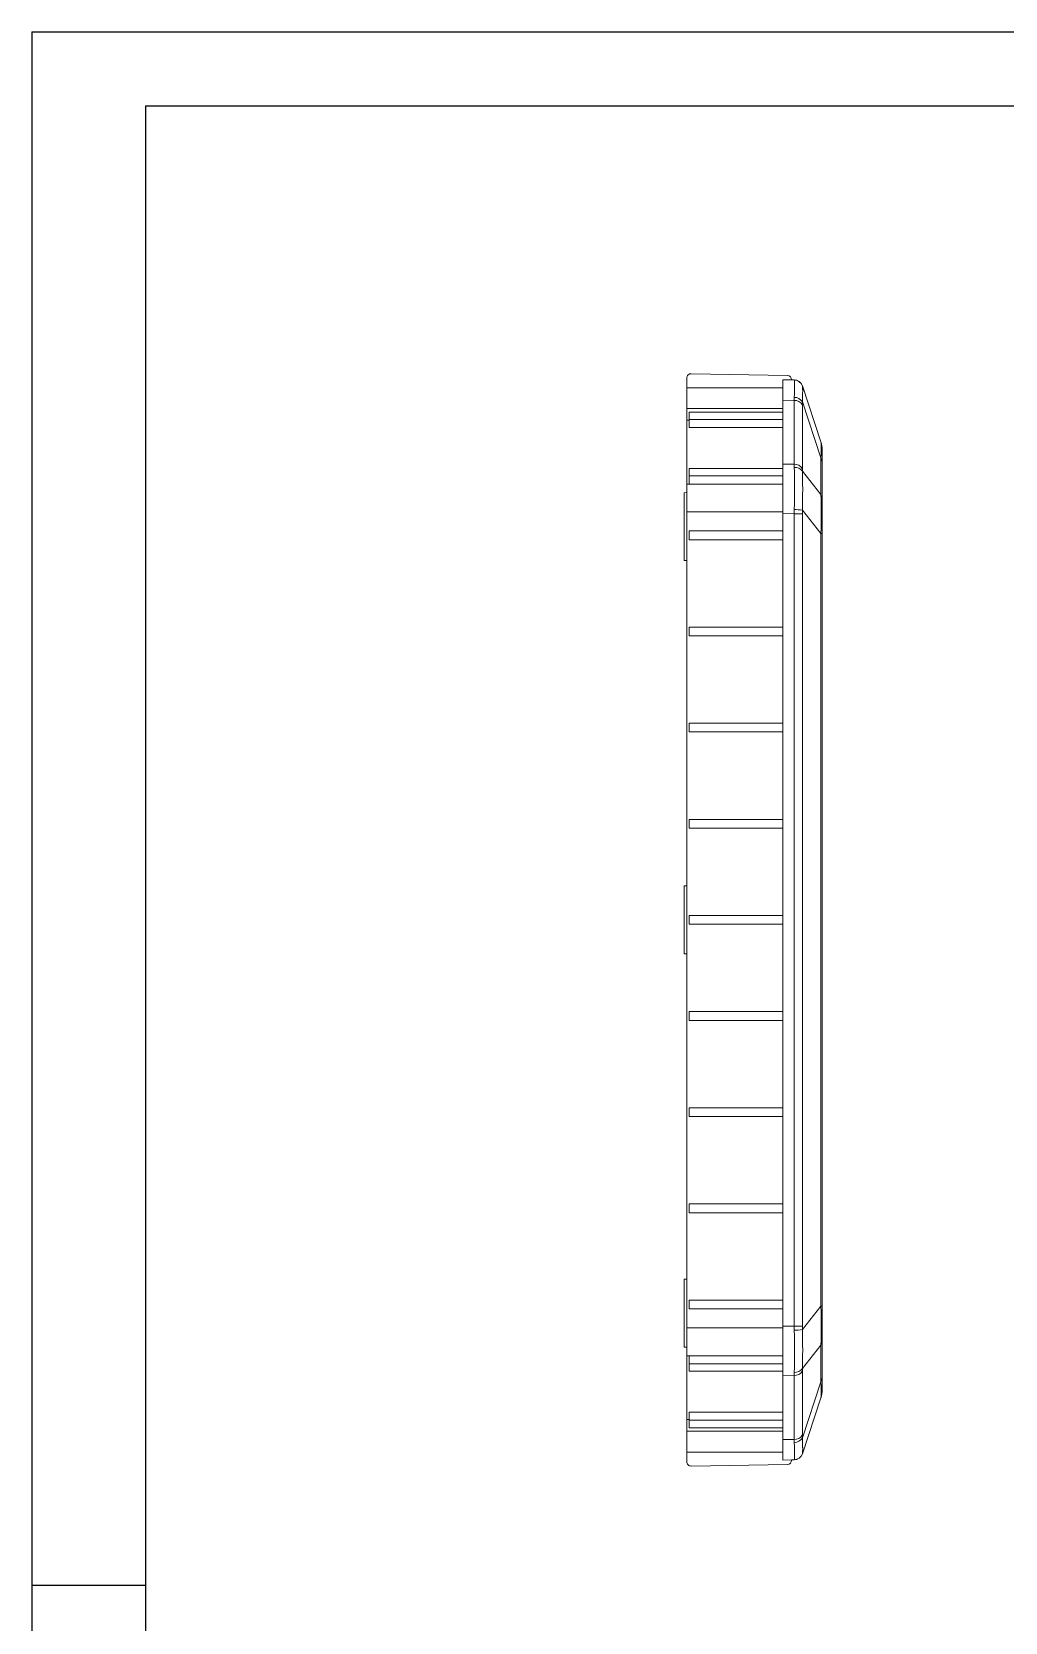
# Model space of a CAD drawing. Header units: inches. Extents: x 1153 to 4140, y 573 to 968.
# Drawn here: x 3016.2 to 3127.5, y 746.5 to 928.5 of the extents above; entities that cross this region are included whole.
import ezdxf

# ---------------------------------------------------------------- set-up
doc = ezdxf.new("R2010")
doc.units = ezdxf.units.IN

msp = doc.modelspace()

# ---------------------------------------------------------------- linework, layer by layer
for p, q in [((3016.166, 928.498), (3519.003, 928.498)), ((3016.166, 928.498), (3016.166, 572.957)), ((3029.178, 920.033), (3510.538, 920.033)), ((3029.178, 920.033), (3029.178, 581.422)), ((3029.178, 750.727), (3016.166, 750.727))]:
    msp.add_line(p, q)
at = {"color": 7, "linetype": 'Continuous', "lineweight": 15}
for p, q in [((3091.045, 888.882), (3091.045, 887.778)), ((3091.554, 889.381), (3102.554, 889.189)), ((3102.045, 888.698), (3103.045, 888.681)), ((3102.045, 888.698), (3102.045, 886.356)), ((3103.045, 888.681), (3103.045, 888.69)), ((3103.337, 888.676), (3103.045, 888.681)), ((3106.393, 881.579), (3104.272, 887.978)), ((3091.045, 887.778), (3102.045, 887.778)), ((3091.045, 885.39), (3091.045, 887.778)), ((3102.045, 886.356), (3103.342, 886.333)), ((3102.045, 879.039), (3102.045, 886.356)), ((3103.342, 886.333), (3103.342, 879.016)), ((3102.045, 885.39), (3091.045, 885.39)), ((3091.345, 884.146), (3091.345, 884.995)), ((3091.345, 884.995), (3102.045, 884.995)), ((3104.267, 878.531), (3104.267, 885.848)), ((3104.271, 886.144), (3106.394, 879.739)), ((3091.045, 884.073), (3091.345, 884.073)), ((3091.045, 876.756), (3091.045, 884.073)), ((3102.045, 884.146), (3091.345, 884.146)), ((3091.345, 883.224), (3091.345, 884.146)), ((3102.045, 883.224), (3091.345, 883.224)), ((3106.507, 881.114), (3106.409, 881.416)), ((3102.045, 879.039), (3102.045, 873.383)), ((3103.342, 879.016), (3102.045, 879.039)), ((3106.394, 879.739), (3106.394, 875.541)), ((3106.545, 874.875), (3106.545, 879.073)), ((3091.345, 877.678), (3091.345, 878.527)), ((3091.345, 878.527), (3102.045, 878.527)), ((3102.045, 877.678), (3091.345, 877.678)), ((3091.345, 877.678), (3091.345, 876.756)), ((3106.394, 875.541), (3104.271, 878.217)), ((3091.045, 875.771), (3090.745, 875.768)), ((3090.745, 868.012), (3090.745, 875.768)), ((3091.045, 876.756), (3091.345, 876.756)), ((3102.045, 876.756), (3091.345, 876.756)), ((3091.045, 873.575), (3102.045, 873.575)), ((3091.045, 780.206), (3091.045, 873.575)), ((3104.272, 873.771), (3106.393, 871.098)), ((3102.045, 873.383), (3102.045, 780.398)), ((3102.045, 873.383), (3103.337, 873.36)), ((3103.337, 873.36), (3103.337, 780.42)), ((3104.268, 873.36), (3103.337, 873.36)), ((3104.268, 873.36), (3104.268, 780.42)), ((3091.345, 870.39), (3091.345, 871.39)), ((3091.345, 871.39), (3102.045, 871.39)), ((3102.045, 870.39), (3091.345, 870.39)), ((3106.393, 871.098), (3106.393, 782.683)), ((3106.393, 871.098), (3106.545, 871.098)), ((3106.545, 782.683), (3106.545, 871.098)), ((3090.745, 868.012), (3091.045, 868.01)), ((3091.345, 859.39), (3091.345, 860.39)), ((3091.345, 860.39), (3102.045, 860.39)), ((3102.045, 859.39), (3091.345, 859.39)), ((3091.345, 848.39), (3091.345, 849.39)), ((3091.345, 849.39), (3102.045, 849.39)), ((3102.045, 848.39), (3091.345, 848.39)), ((3091.345, 837.39), (3091.345, 838.39)), ((3091.345, 838.39), (3102.045, 838.39)), ((3102.045, 837.39), (3091.345, 837.39)), ((3091.045, 830.771), (3090.745, 830.768)), ((3090.745, 823.012), (3090.745, 830.768)), ((3091.345, 826.39), (3091.345, 827.39)), ((3091.345, 827.39), (3102.045, 827.39)), ((3102.045, 826.39), (3091.345, 826.39)), ((3090.745, 823.012), (3091.045, 823.01)), ((3091.345, 815.39), (3091.345, 816.39)), ((3091.345, 816.39), (3102.045, 816.39)), ((3102.045, 815.39), (3091.345, 815.39)), ((3091.345, 804.39), (3091.345, 805.39)), ((3091.345, 805.39), (3102.045, 805.39)), ((3102.045, 804.39), (3091.345, 804.39)), ((3091.345, 793.39), (3091.345, 794.39)), ((3091.345, 794.39), (3102.045, 794.39)), ((3102.045, 793.39), (3091.345, 793.39)), ((3091.045, 785.771), (3090.742, 785.768)), ((3090.745, 785.768), (3090.745, 781.89)), ((3091.345, 782.39), (3091.345, 783.39)), ((3091.345, 783.39), (3102.045, 783.39)), ((3104.272, 780.009), (3106.393, 782.683)), ((3106.393, 782.683), (3106.545, 782.683)), ((3102.045, 782.39), (3091.345, 782.39)), ((3091.045, 780.206), (3102.045, 780.206)), ((3102.045, 780.398), (3103.337, 780.42)), ((3102.045, 780.398), (3102.045, 774.741)), ((3104.268, 780.42), (3103.337, 780.42)), ((3106.545, 774.707), (3106.545, 778.906)), ((3090.742, 778.012), (3091.045, 778.01)), ((3091.045, 777.024), (3091.345, 777.024)), ((3091.045, 769.708), (3091.045, 777.024)), ((3091.345, 777.024), (3102.045, 777.024)), ((3091.345, 777.024), (3091.345, 776.102)), ((3104.271, 775.564), (3106.394, 778.24)), ((3106.394, 778.24), (3106.394, 774.042)), ((3091.345, 775.254), (3091.345, 776.102)), ((3091.345, 776.102), (3102.045, 776.102)), ((3102.045, 775.254), (3091.345, 775.254)), ((3104.267, 767.933), (3104.267, 775.249)), ((3102.045, 774.741), (3103.342, 774.764)), ((3102.045, 767.425), (3102.045, 774.741)), ((3103.342, 774.764), (3103.342, 767.448)), ((3106.394, 774.042), (3104.271, 767.637)), ((3104.272, 765.802), (3106.393, 772.201)), ((3106.409, 772.365), (3106.507, 772.667)), ((3091.045, 769.708), (3091.345, 769.708)), ((3091.345, 770.556), (3102.045, 770.556)), ((3091.345, 769.634), (3091.345, 770.556)), ((3091.045, 768.39), (3102.045, 768.39)), ((3091.045, 766.003), (3091.045, 768.39)), ((3091.345, 768.786), (3091.345, 769.634)), ((3091.345, 769.634), (3102.045, 769.634)), ((3102.045, 768.786), (3091.345, 768.786)), ((3103.342, 767.448), (3102.045, 767.425)), ((3102.045, 767.425), (3102.045, 765.082)), ((3102.045, 766.003), (3091.045, 766.003)), ((3091.045, 766.003), (3091.045, 764.899)), ((3102.554, 764.591), (3091.554, 764.399)), ((3103.045, 765.1), (3102.045, 765.082)), ((3103.045, 765.1), (3103.337, 765.105)), ((3103.045, 765.1), (3103.045, 765.091))]:
    msp.add_line(p, q, dxfattribs=at)
for centre, radius, start, end in [((3091.545, 888.882), 0.5, 89, 180), ((3102.545, 888.69), 0.5, 0, 89), ((3103.319, 887.676), 1, 18.33287, 89), ((3103.325, 887.664), 0.998, 18.36457, 89.04914), ((3103.397, 885.314), 1.02, 31.55134, 93.10169), ((3103.376, 885.648), 1.024, 28.98482, 91.64196), ((3103.545, 880.636), 3, 0, 18.33287), ((3103.397, 877.997), 1.02, 31.55134, 93.10169), ((3104.978, 879.066), 1.567, 0.24546, 25.40444), ((3103.429, 877.639), 1.021, 34.44187, 94.66742), ((3104.978, 874.868), 1.567, 0.24546, 25.40444), ((3103.331, 866.254), 7.576, 82.86409, 89.92167), ((3103.331, 787.527), 7.576, 270.07833, 277.13591), ((3104.978, 778.912), 1.567, 334.59556, 359.75454), ((3103.397, 775.783), 1.02, 266.89831, 328.44866), ((3103.429, 776.141), 1.021, 265.33258, 325.55813), ((3104.978, 774.714), 1.567, 334.59556, 359.75454), ((3103.545, 773.145), 3, 341.66713, 0), ((3103.397, 768.466), 1.02, 266.89831, 328.44866), ((3103.376, 768.133), 1.024, 268.35804, 331.01518), ((3091.545, 764.899), 0.5, 180, 271), ((3102.545, 765.091), 0.5, 271, 0), ((3103.319, 766.105), 1, 271, 341.66713), ((3103.325, 766.117), 0.998, 270.95086, 341.63543)]:
    msp.add_arc(centre, radius, start, end, dxfattribs=at)
for points in [[(3103.342, 888.662), (3103.339, 888.671), (3103.337, 888.676), (3103.337, 888.676)], [(3103.346, 886.671), (3103.378, 887.849), (3103.376, 888.557), (3103.342, 888.662)], [(3103.342, 886.333), (3103.342, 886.449), (3103.343, 886.562), (3103.346, 886.671)], [(3104.271, 886.144), (3104.268, 886.048), (3104.267, 885.95), (3104.267, 885.848)], [(3106.394, 879.739), (3106.421, 880.876), (3106.421, 881.495), (3106.393, 881.579)], [(3106.545, 880.636), (3106.545, 880.636), (3106.545, 880.11), (3106.545, 879.073)], [(3103.342, 873.83), (3103.376, 875.607), (3103.378, 877.323), (3103.346, 878.657)], [(3104.267, 878.531), (3104.267, 878.43), (3104.268, 878.325), (3104.271, 878.217)], [(3106.393, 871.098), (3106.421, 872.792), (3106.421, 874.286), (3106.394, 875.541)], [(3103.337, 873.36), (3103.337, 873.517), (3103.339, 873.674), (3103.342, 873.83)], [(3106.545, 874.875), (3106.545, 873.838), (3106.545, 872.568), (3106.545, 871.098)], [(3106.394, 778.24), (3106.421, 779.495), (3106.421, 780.989), (3106.393, 782.683)], [(3106.545, 782.683), (3106.545, 781.213), (3106.545, 779.943), (3106.545, 778.906)], [(3103.346, 775.124), (3103.378, 776.459), (3103.376, 778.175), (3103.342, 779.951)], [(3104.271, 775.564), (3104.268, 775.456), (3104.267, 775.351), (3104.267, 775.249)], [(3103.342, 774.764), (3103.342, 774.88), (3103.343, 775), (3103.346, 775.124)], [(3106.545, 774.707), (3106.545, 773.67), (3106.545, 773.145), (3106.545, 773.145)], [(3104.267, 767.933), (3104.267, 767.831), (3104.268, 767.732), (3104.271, 767.637)], [(3103.342, 765.119), (3103.376, 765.224), (3103.378, 765.932), (3103.346, 767.11)], [(3103.337, 765.105), (3103.337, 765.105), (3103.339, 765.109), (3103.342, 765.119)]]:
    msp.add_open_spline(points, degree=3, dxfattribs=at)
for points, knots in [([(3104.268, 887.99), (3104.269, 887.99), (3104.269, 887.989), (3104.271, 887.982), (3104.272, 887.978)], [0, 0, 0, 0, 0.5000182, 1, 1, 1, 1]), ([(3104.272, 887.978), (3104.275, 887.971), (3104.279, 887.956), (3104.285, 887.921), (3104.29, 887.878), (3104.295, 887.825), (3104.298, 887.763), (3104.301, 887.691), (3104.304, 887.61), (3104.305, 887.519), (3104.306, 887.393), (3104.304, 887.222), (3104.3, 886.993), (3104.292, 886.738), (3104.283, 886.456), (3104.275, 886.248), (3104.271, 886.144)], [0, 0, 0, 0, 0.0558885, 0.1115537, 0.1670554, 0.2224539, 0.2778101, 0.3331849, 0.388639, 0.444233, 0.500027, 0.6002643, 0.7000273, 0.7996686, 0.8995423, 1, 1, 1, 1]), ([(3102.045, 886.417), (3102.045, 886.475), (3102.045, 886.697), (3102.045, 886.743), (3102.045, 886.777)], [0, 0, 0, 0, 0.2601491, 1, 1, 1, 1]), ([(3091.045, 884.073), (3091.045, 884.283), (3091.045, 884.469), (3091.045, 884.794), (3091.045, 884.935), (3091.045, 885.16), (3091.045, 885.245), (3091.045, 885.361), (3091.045, 885.39), (3091.045, 885.39)], [0, 0, 0, 0, 0.25, 0.25, 0.5, 0.5, 0.75, 0.75, 1, 1, 1, 1]), ([(3103.346, 878.657), (3103.345, 878.718), (3103.343, 878.841), (3103.342, 878.958), (3103.342, 879.016)], [0, 0, 0, 0, 0.5001026, 1, 1, 1, 1]), ([(3104.271, 878.217), (3104.273, 878.147), (3104.278, 878.008), (3104.284, 877.792), (3104.289, 877.571), (3104.294, 877.345), (3104.298, 877.114), (3104.301, 876.879), (3104.304, 876.638), (3104.305, 876.392), (3104.306, 876.075), (3104.304, 875.685), (3104.3, 875.217), (3104.293, 874.742), (3104.284, 874.26), (3104.276, 873.934), (3104.272, 873.771)], [0, 0, 0, 0, 0.0559071, 0.11158672, 0.16709856, 0.22250284, 0.27786016, 0.33323124, 0.38867678, 0.44425724, 0.50003261, 0.60029988, 0.7000765, 0.79971586, 0.89957284, 1, 1, 1, 1]), ([(3091.045, 873.575), (3091.045, 873.872), (3091.045, 874.164), (3091.045, 874.738), (3091.045, 875.024), (3091.045, 875.568), (3091.045, 875.826), (3091.045, 876.315), (3091.045, 876.546), (3091.045, 876.756)], [0, 0, 0, 0, 0.25, 0.25, 0.5, 0.5, 0.75, 0.75, 1, 1, 1, 1]), ([(3104.272, 873.771), (3104.271, 873.703), (3104.269, 873.566), (3104.269, 873.429), (3104.268, 873.36)], [0, 0, 0, 0, 0.4999818, 1, 1, 1, 1]), ([(3090.745, 778.012), (3090.745, 778.012), (3090.745, 778.113), (3090.745, 778.502), (3090.745, 778.789), (3090.745, 779.507), (3090.745, 779.937), (3090.745, 780.875), (3090.745, 781.383), (3090.745, 781.89)], [0, 0, 0, 0, 0.25, 0.25, 0.5, 0.5, 0.75, 0.75, 1, 1, 1, 1]), ([(3091.045, 777.024), (3091.045, 777.234), (3091.045, 777.461), (3091.045, 777.948), (3091.045, 778.211), (3091.045, 778.755), (3091.045, 779.035), (3091.045, 779.611), (3091.045, 779.909), (3091.045, 780.206)], [0, 0, 0, 0, 0.25, 0.25, 0.5, 0.5, 0.75, 0.75, 1, 1, 1, 1]), ([(3103.342, 779.951), (3103.34, 780.029), (3103.338, 780.185), (3103.337, 780.342), (3103.337, 780.42)], [0, 0, 0, 0, 0.4999486, 1, 1, 1, 1]), ([(3104.268, 780.42), (3104.269, 780.352), (3104.269, 780.215), (3104.271, 780.078), (3104.272, 780.009)], [0, 0, 0, 0, 0.5000182, 1, 1, 1, 1]), ([(3104.272, 780.009), (3104.275, 779.919), (3104.279, 779.737), (3104.285, 779.467), (3104.29, 779.199), (3104.295, 778.933), (3104.298, 778.669), (3104.301, 778.408), (3104.304, 778.149), (3104.305, 777.892), (3104.306, 777.571), (3104.304, 777.19), (3104.3, 776.758), (3104.292, 776.342), (3104.283, 775.942), (3104.275, 775.69), (3104.271, 775.564)], [0, 0, 0, 0, 0.0558885, 0.1115537, 0.1670554, 0.2224539, 0.2778101, 0.3331849, 0.388639, 0.444233, 0.500027, 0.6002643, 0.7000273, 0.7996686, 0.8995423, 1, 1, 1, 1]), ([(3106.409, 772.365), (3106.409, 772.365), (3106.407, 772.238), (3106.4, 772.22), (3106.393, 772.201)], [0, 0, 0, 0, 0.0000786, 1, 1, 1, 1]), ([(3091.045, 768.39), (3091.045, 768.39), (3091.045, 768.419), (3091.045, 768.533), (3091.045, 768.62), (3091.045, 768.845), (3091.045, 768.983), (3091.045, 769.309), (3091.045, 769.498), (3091.045, 769.708)], [0, 0, 0, 0, 0.25, 0.25, 0.5, 0.5, 0.75, 0.75, 1, 1, 1, 1]), ([(3102.045, 767.003), (3102.045, 767.032), (3102.045, 767.078), (3102.045, 767.285), (3102.045, 767.363)], [0, 0, 0, 0, 0.6239704, 1, 1, 1, 1]), ([(3103.346, 767.11), (3103.345, 767.165), (3103.343, 767.274), (3103.342, 767.39), (3103.342, 767.448)], [0, 0, 0, 0, 0.5001026, 1, 1, 1, 1]), ([(3104.271, 767.637), (3104.273, 767.578), (3104.278, 767.461), (3104.284, 767.295), (3104.289, 767.137), (3104.294, 766.987), (3104.298, 766.845), (3104.301, 766.711), (3104.304, 766.586), (3104.305, 766.469), (3104.306, 766.332), (3104.304, 766.185), (3104.3, 766.042), (3104.293, 765.93), (3104.284, 765.847), (3104.276, 765.817), (3104.272, 765.802)], [0, 0, 0, 0, 0.0559071, 0.1115867, 0.1670986, 0.2225028, 0.2778602, 0.3332312, 0.3886768, 0.4442572, 0.5000326, 0.6002999, 0.7000765, 0.7997159, 0.8995728, 1, 1, 1, 1]), ([(3104.272, 765.802), (3104.271, 765.799), (3104.269, 765.792), (3104.269, 765.791), (3104.268, 765.79)], [0, 0, 0, 0, 0.4999818, 1, 1, 1, 1])]:
    msp.add_open_spline(points, degree=3, knots=knots, dxfattribs=at)
at = {"color": 8, "linetype": 'Continuous', "lineweight": 15}
msp.add_open_spline([(3106.394, 774.042), (3106.399, 773.778), (3106.411, 773.258), (3106.416, 772.686), (3106.411, 772.472), (3106.409, 772.365)], degree=3, knots=[0, 0, 0, 0, 0.3392108, 0.6695365, 1, 1, 1, 1], dxfattribs=at)

doc.saveas('drawing.dxf')
